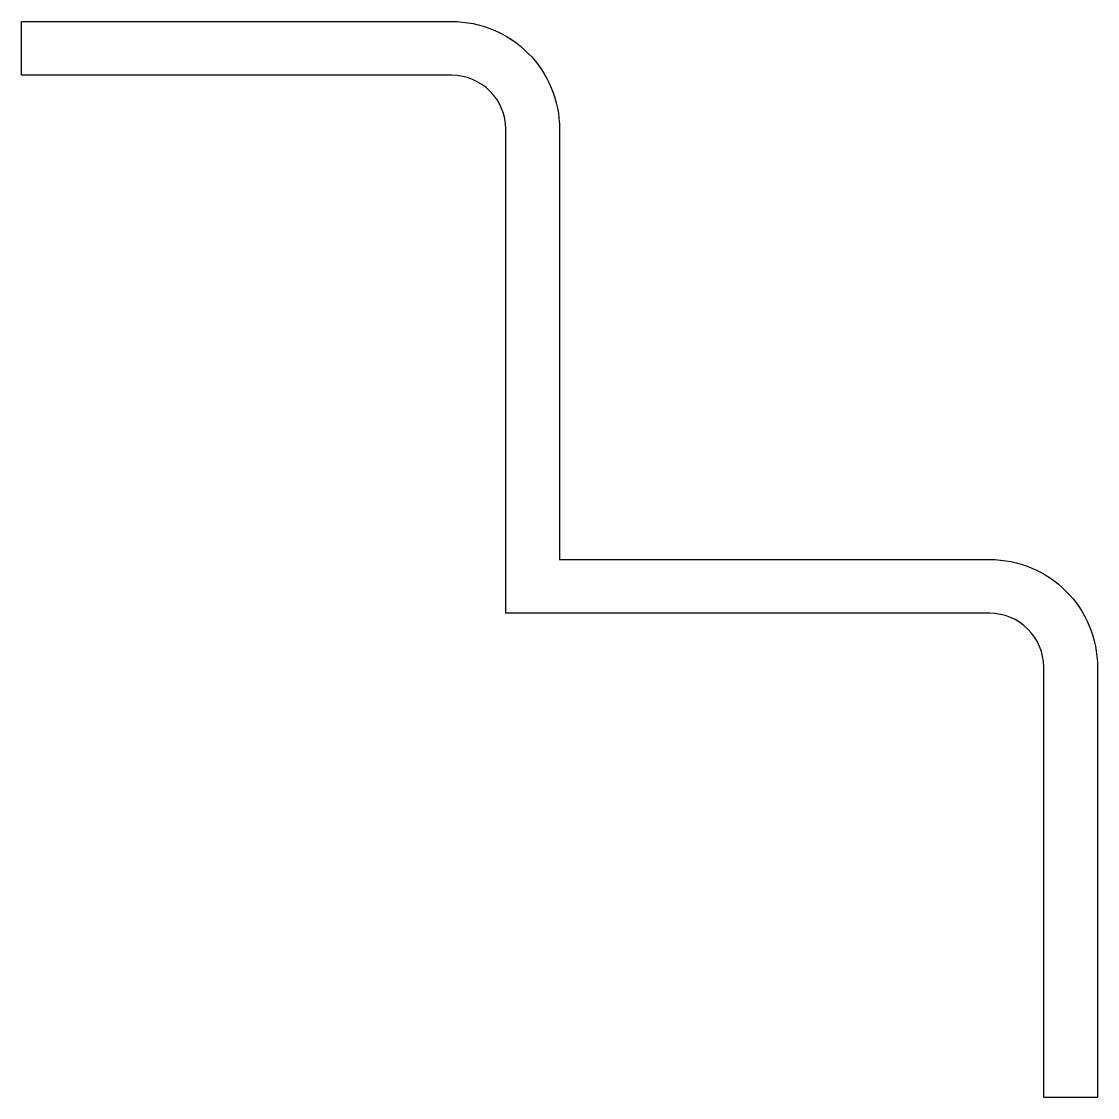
# Model space of a CAD drawing. Extents: x 138 to 168, y 202.4 to 232.4.
import ezdxf

# ---------------------------------------------------------------- set-up
doc = ezdxf.new("R2010")
doc.units = 0
doc.header["$LTSCALE"] = 15
doc.layers.get('0').update_dxf_attribs({"linetype": 'CONTINUOUS'})

msp = doc.modelspace()

# ---------------------------------------------------------------- linework, layer by layer
at = {"color": 0, "linetype": 'CONTINUOUS', "ltscale": 0.05}
msp.add_lwpolyline([(151.485, 229.424, 0.414214), (149.985, 230.924), (137.985, 230.924), (137.985, 232.424), (149.985, 232.424, -0.414214), (152.985, 229.424), (152.985, 217.424), (164.985, 217.424, -0.414214), (167.985, 214.424), (167.985, 202.424), (166.485, 202.424), (166.485, 214.424, 0.414214), (164.985, 215.924), (151.485, 215.924)], format="xyb", close=True, dxfattribs=at)

doc.saveas('drawing.dxf')
